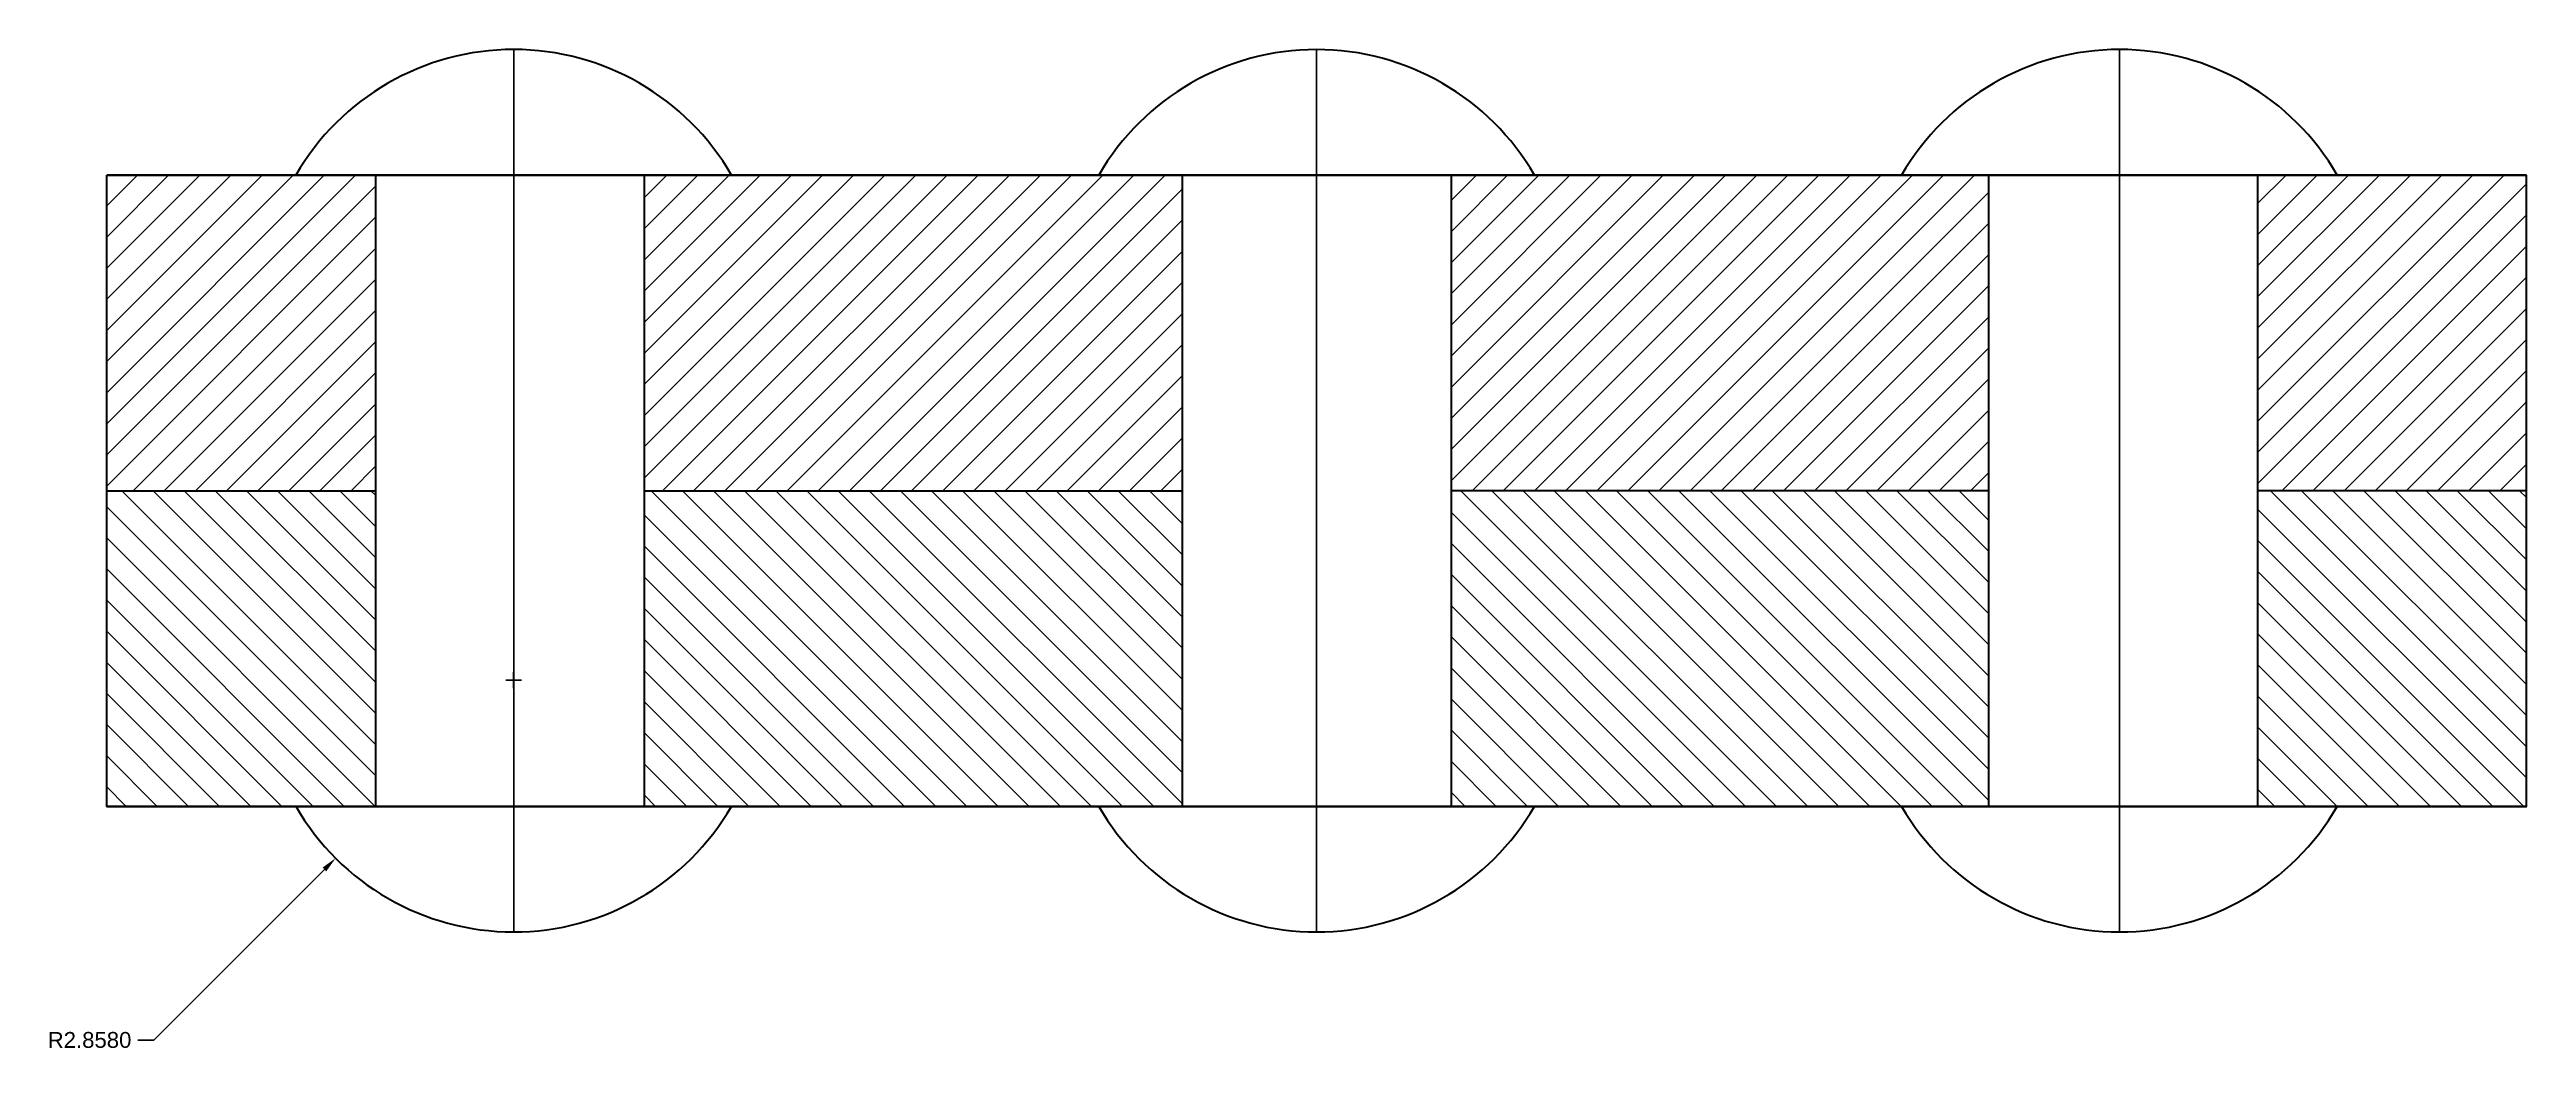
# Model space of a CAD drawing. Header units: millimetres. Extents: x 4.8 to 32.9, y 2.5 to 13.9.
import ezdxf

# ---------------------------------------------------------------- set-up
doc = ezdxf.new("R2010")
doc.units = ezdxf.units.MM
doc.header["$MEASUREMENT"] = 0
doc.linetypes.add('ACAD_ISO10W100', pattern=[18, 12, -3, 0, -3])
doc.layers.add('contur', color=50, linetype='Continuous', lineweight=30)
for name, color, linetype in [('dim', 130, 'Continuous'), ('hatch', 40, 'Continuous'), ('mij', 100, 'ACAD_ISO10W100')]:
    doc.layers.add(name, color=color, linetype=linetype)
doc.styles.get("Standard").update_dxf_attribs({"font": 'arial.ttf'})
doc.dimstyles.get("Standard").update_dxf_attribs({"dimtxt": 0.18, "dimasz": 0.18, "dimexe": 0.18, "dimexo": 0.0625, "dimgap": 0.09, "dimtad": 0, "dimtih": 1, "dimtoh": 1, "dimdec": 4, "dimzin": 0, "dimdsep": 46, "dimtxsty": 'Standard', "dimcen": 0.09, "dimadec": 0, "dimazin": 0, "dimtfac": 1, "dimtdec": 4, "dimtofl": 0, "dimtmove": 0, "dimatfit": 3, "dimfxl": 1, "dimtolj": 1, "dimtzin": 0, "dimarcsym": 0})

# ---------------------------------------------------------------- blocks, each defined once
blk = doc.blocks.new('*D12')
at = {"layer": 'Defpoints', "color": 0, "transparency": 16777216}
for p in [(10.041, 6.751), (8.02, 4.73)]:
    blk.add_point(p, dxfattribs=at)
at = {"layer": 'dim', "color": 0, "lineweight": -2, "transparency": 16777216}
for p, q in [((9.951, 6.751), (10.131, 6.751)), ((10.041, 6.661), (10.041, 6.841)), ((5.956, 2.665), (7.893, 4.602)), ((5.776, 2.665), (5.956, 2.665))]:
    blk.add_line(p, q, dxfattribs=at)
at = {"layer": 'dim', "color": 0, "transparency": 16777216}
blk.add_solid([(7.872, 4.624), (7.914, 4.581), (8.02, 4.73)], dxfattribs=at)
at = {"layer": 'dim', "color": 0, "transparency": 16777216, "insert": (5.226, 2.665), "char_height": 0.18, "attachment_point": 5}
blk.add_mtext('\\A1;R2.8580', dxfattribs=at)

msp = doc.modelspace()

# ---------------------------------------------------------------- hatches: boundary and pattern name
at = {"layer": 'hatch'}
h = msp.add_hatch(dxfattribs=at)
h.set_pattern_fill('ANSI31', color=256, scale=2)
h.paths.add_polyline_path([(8.47327, 12.48744), (5.42059, 12.48744), (5.42059, 8.90296), (8.47327, 8.90296)])
h = msp.add_hatch(dxfattribs=at)
h.set_pattern_fill('ANSI31', color=256, scale=2)
h.paths.add_polyline_path([(17.63129, 12.48744), (11.52594, 12.48744), (11.52594, 8.90296), (17.63129, 8.90296)])
h = msp.add_hatch(dxfattribs=at)
h.set_pattern_fill('ANSI31', color=256, scale=2)
h.paths.add_polyline_path([(20.68396, 12.48744), (20.68396, 8.90296), (26.78931, 8.90296), (26.78931, 12.48744)])
h = msp.add_hatch(dxfattribs=at)
h.set_pattern_fill('ANSI31', color=256, scale=2)
h.paths.add_polyline_path([(29.84198, 8.90296), (32.89466, 8.90296), (32.89466, 12.48744), (29.84198, 12.48744)])
h = msp.add_hatch(dxfattribs=at)
h.set_pattern_fill('ANSI31', color=256, scale=2, angle=90)
h.paths.add_polyline_path([(11.52594, 8.90296), (11.52594, 5.31848), (17.63129, 5.31848), (17.63129, 8.90296)])
h.paths.add_polyline_path([(5.42059, 5.31848), (8.47327, 5.31848), (8.47327, 8.90296), (5.42059, 8.90296)])
h = msp.add_hatch(dxfattribs=at)
h.set_pattern_fill('ANSI31', color=256, scale=2, angle=90)
h.paths.add_polyline_path([(20.68396, 8.90296), (20.68396, 5.31848), (26.78931, 5.31848), (26.78931, 8.90296)])
h.paths.add_polyline_path([(32.89466, 8.90296), (29.84198, 8.90296), (29.84198, 5.31848), (32.89466, 5.31848)])

# ---------------------------------------------------------------- linework, layer by layer
at = {"layer": 'contur'}
for p, q in [((5.42059, 12.48744), (32.89466, 12.48744)), ((32.89466, 12.48744), (5.42059, 12.48744)), ((5.42059, 8.90296), (8.47327, 8.90296)), ((11.52594, 8.90296), (17.63129, 8.90296)), ((26.78931, 8.90296), (20.68396, 8.90296)), ((32.89466, 8.90296), (29.84198, 8.90296))]:
    msp.add_line(p, q, dxfattribs=at)
for points in [[(32.89466, 5.31848), (5.42059, 5.31848), (5.42059, 12.48744)], [(5.42059, 5.31848), (32.89466, 5.31848), (32.89466, 12.48744)], [(8.47327, 12.48744), (8.47327, 5.31848)], [(11.52594, 5.31848), (11.52594, 12.48744)], [(17.63129, 12.48744), (17.63129, 5.31848)], [(20.68396, 12.48744), (20.68396, 5.31848)], [(26.78931, 5.31848), (26.78931, 12.48744)], [(29.84198, 12.48744), (29.84198, 5.31848)]]:
    msp.add_lwpolyline(points, dxfattribs=at)
for centre, start, end in [((10.04194, 11.05567), 30.063671, 149.936329), ((19.15763, 11.05535), 30.063671, 149.936329), ((28.27331, 11.05567), 30.063671, 149.936329), ((10.04103, 6.75088), 210.039463, 329.91212), ((19.15763, 6.75057), 210.063671, 329.936329), ((28.27331, 6.75026), 210.063671, 329.936329)]:
    msp.add_arc(centre, 2.85805, start, end, dxfattribs=at)
for p in [(6.94693, 12.48744), (7.56838, 12.48744), (8.47327, 12.48744), (9.9996, 12.48744), (11.52594, 12.48744), (12.51549, 12.48744), (17.63129, 12.48744), (20.68396, 12.48744), (25.79976, 12.48744), (26.78931, 12.48744), (28.31565, 12.48744), (29.84198, 12.48744), (30.74687, 12.48744), (31.36832, 12.48744), (6.94693, 5.31848), (7.56838, 5.31848), (8.47327, 5.31848), (9.9996, 5.31848), (11.52594, 5.31848), (17.63129, 5.31848), (20.68396, 5.31848), (26.78931, 5.31848), (28.31565, 5.31848), (29.84198, 5.31848), (30.74687, 5.31848), (31.36832, 5.31848)]:
    msp.add_point(p, dxfattribs=at)
at = {"layer": 'mij'}
for p, q in [((10.04194, 13.91371), (10.04194, 3.89284)), ((19.15763, 13.9134), (19.15763, 3.89252)), ((28.27331, 13.91371), (28.27331, 3.89284))]:
    msp.add_line(p, q, dxfattribs=at)

# ---------------------------------------------------------------- dimensions: what is measured, and where the dimension line sits
at = {"layer": 'dim'}
dim = msp.add_radius_dim(center=(10.04103, 6.75088), mpoint=(8.02037, 4.72965), dimstyle='Standard', dxfattribs=at)
dim.commit()
dim.dimension.update_dxf_attribs({"geometry": '*D12', "text_midpoint": (5.22641, 2.66457), "dimtype": 164})

doc.saveas('drawing.dxf')
